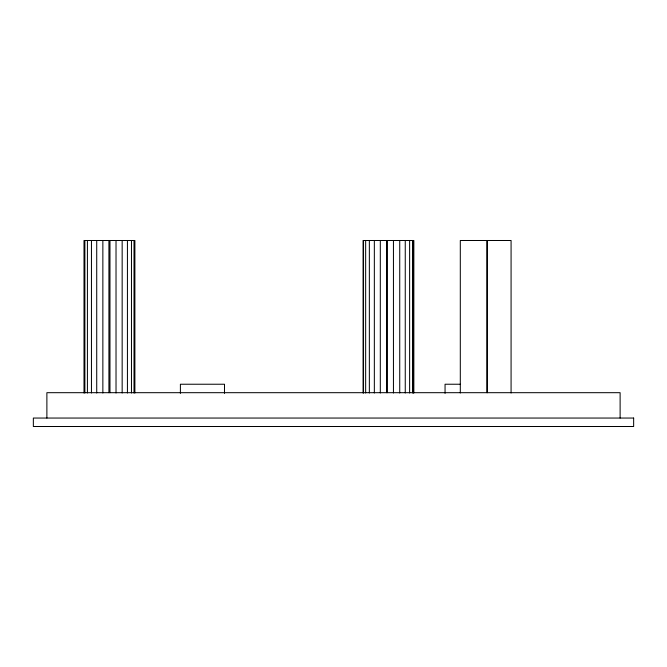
<?xml version="1.0" encoding="UTF-8"?>
<svg xmlns="http://www.w3.org/2000/svg" width="667" height="667" viewBox="0 0 667 667"><rect width="100%" height="100%" fill="white"/><g stroke="black" fill="none" stroke-linecap="round" stroke-linejoin="round"><path stroke-width="1" d="M460.238 384.234L445.056 384.234L445.056 393.363M620.118 418.051L620.118 392.688L46.882 392.688L46.882 418.051M511.08 392.996L511.08 240.495L460.305 240.495L460.305 392.996M487.285 240.495L487.285 392.688M486.952 240.495L486.952 392.688M413.84 392.996L413.84 240.495L363.073 240.495L363.073 392.996M413.398 240.495L413.398 392.996M412.556 240.495L412.556 392.996M409.621 240.495L409.621 392.996M405.253 240.495L405.253 392.996M399.733 240.495L399.733 392.996M393.447 240.495L393.447 392.996M387.127 240.495L387.127 392.688M386.818 240.495L386.818 392.688M380.307 240.495L380.307 392.996M374.345 240.495L374.345 392.996M369.351 240.495L369.351 392.996M365.658 240.495L365.658 392.996M363.515 240.495L363.515 392.996M224.479 393.363L224.504 384.234L180.398 384.234L180.398 393.363M134.884 392.996L134.884 240.495L84.009 240.495L84.009 392.996M134.017 240.495L134.017 392.996M131.474 240.495L131.474 392.996M127.43 240.495L127.43 392.996M122.161 240.495L122.161 392.996M116.025 240.495L116.025 392.996M109.972 240.495L109.972 392.688M108.913 240.495L108.913 392.688M102.86 240.495L102.86 392.996M96.723 240.495L96.723 392.996M91.454 240.495L91.454 392.996M87.419 240.495L87.419 392.996M84.876 240.495L84.876 392.996M633.65 418.051L33.35 418.051L33.35 426.505L633.65 426.505L633.65 418.051"/></g></svg>
